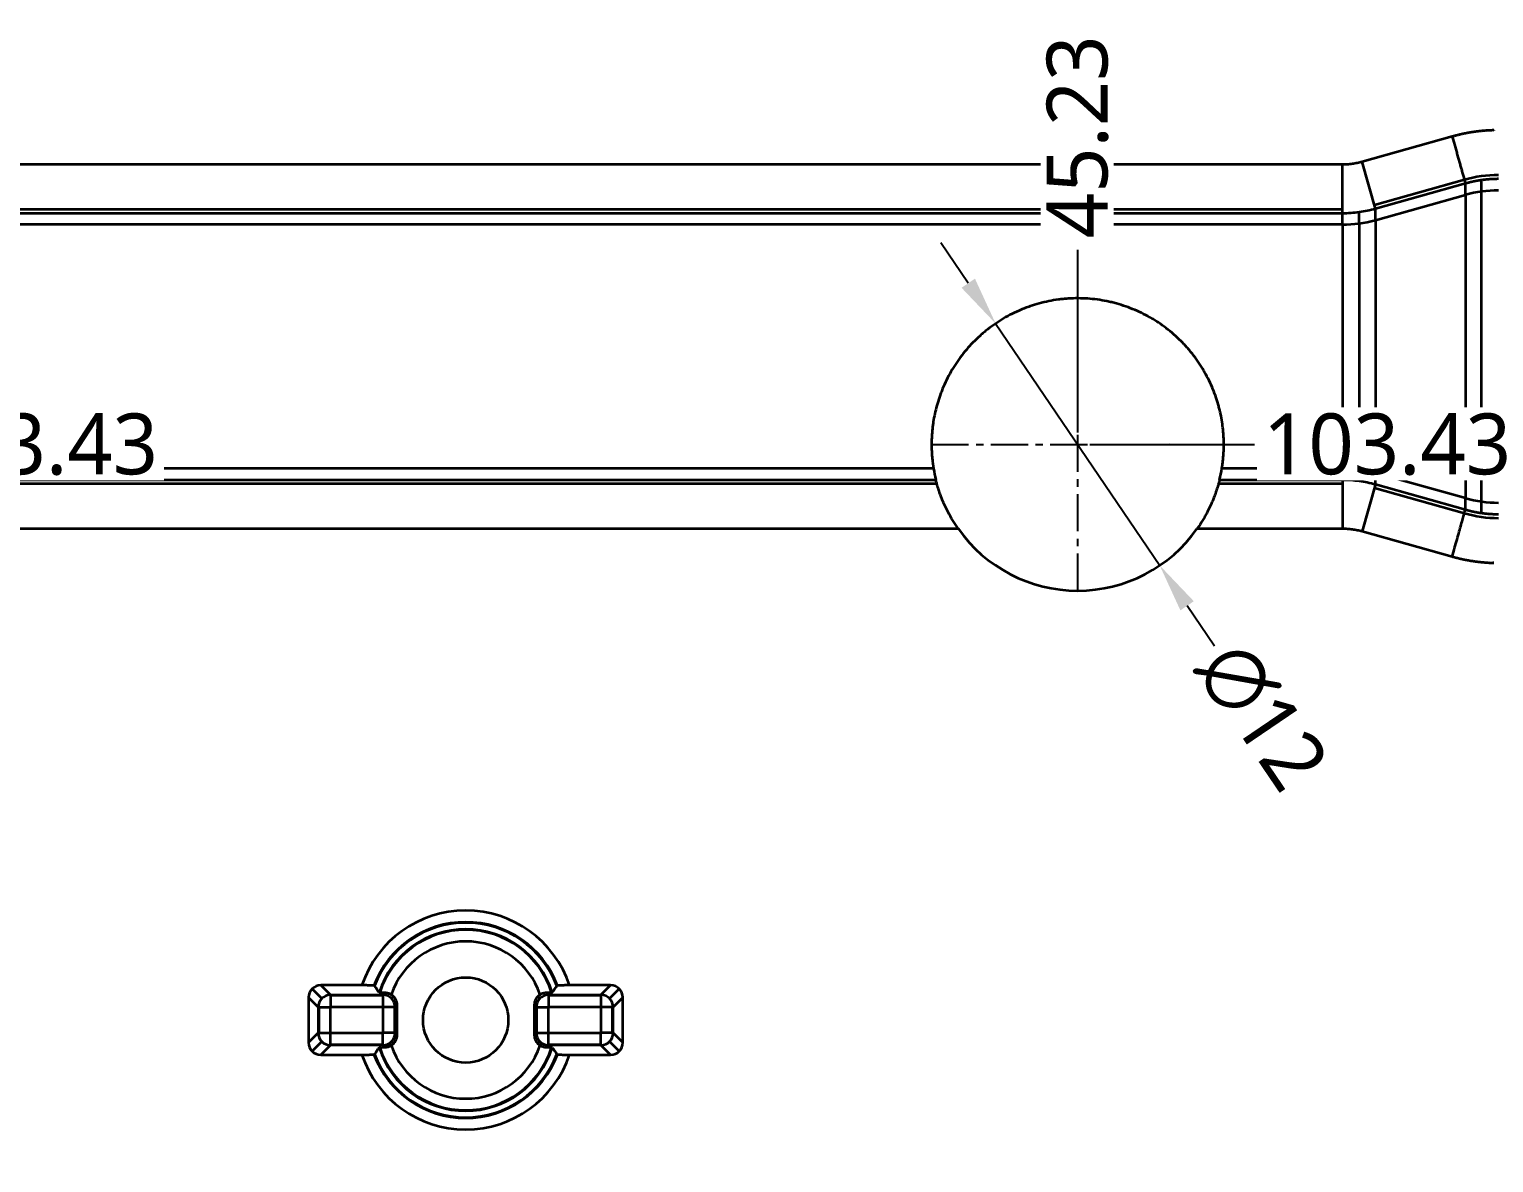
# Model space of a CAD drawing. Header units: millimetres. Extents: x 126 to 861, y 86 to 521.
# Drawn here: x 363.1 to 423.2, y 404.7 to 451.2 of the extents above; entities that cross this region are included whole.
import ezdxf

# ---------------------------------------------------------------- set-up
doc = ezdxf.new("R2010")
doc.units = ezdxf.units.MM
doc.linetypes.add('CENTER', pattern=[50.8, 31.75, -6.35, 6.35, -6.35])
doc.layers.add('10', color=7, linetype='Continuous', true_color=0xffffff)
doc.layers.add('dim', color=82, linetype='Continuous', lineweight=9)
doc.styles.add('Capful-A', font='')
doc.styles.get('Capful-A').set_extended_font_data('Microsoft YaHei')
doc.dimstyles.new('Capful-A-1.0', dxfattribs={"dimtxt": 2.5, "dimasz": 2.5, "dimexe": 1.5, "dimexo": 1, "dimgap": 1.5, "dimtad": 0, "dimdsep": 46, "dimtxsty": 'Capful-A', "dimcen": 0, "dimclrt": 2, "dimazin": 2, "dimtfac": 1, "dimtmove": 0, "dimatfit": 3, "dimfxl": 0, "dimtolj": 1, "dimtzin": 0, "dimarcsym": 0})

# ---------------------------------------------------------------- blocks, each defined once
blk = doc.blocks.new('*D37')
at = {"layer": 'Defpoints', "color": 0, "transparency": 16777216}
for p in [(355.713, 434.203), (360.922, 330.775)]:
    blk.add_point(p, dxfattribs=at)
at = {"layer": 'dim', "color": 0, "lineweight": -2, "transparency": 16777216}
blk.add_line((356.213, 434.203), (357.849, 434.203), dxfattribs=at)
at = {"layer": 'dim', "color": 2, "transparency": 16777216, "insert": (363.298, 434.203), "char_height": 2.5, "attachment_point": 5, "style": 'Capful-A', "bg_fill": 3, "box_fill_scale": 1.1, "bg_fill_color": 256, "bg_fill_true_color": 13158600, "bg_fill_transparency": 0}
blk.add_mtext('\\A1;103.43', dxfattribs=at)
at = {"layer": 'Defpoints', "color": 0, "transparency": 16777216}
blk.add_point((357.849, 434.203), dxfattribs=at)
blk = doc.blocks.new('*D42')
at = {"layer": 'Defpoints', "color": 0, "transparency": 16777216}
for p in [(402.778, 439.167), (409.517, 429.238)]:
    blk.add_point(p, dxfattribs=at)
at = {"layer": 'dim', "color": 0, "lineweight": -2, "transparency": 16777216}
for p, q in [((401.654, 440.822), (400.531, 442.477)), ((402.778, 439.167), (409.517, 429.238)), ((411.763, 425.929), (410.64, 427.583))]:
    blk.add_line(p, q, dxfattribs=at)
at = {"layer": 'dim', "color": 0, "transparency": 16777216}
for points in [[(401.93, 441.009), (401.379, 440.635), (402.778, 439.167)], [(410.916, 427.771), (410.364, 427.396), (409.517, 429.238)]]:
    blk.add_solid(points, dxfattribs=at)
at = {"layer": 'dim', "color": 2, "transparency": 16777216, "insert": (413.719, 423.048), "char_height": 2.5, "attachment_point": 5, "rotation": 304.16717, "style": 'Capful-A', "bg_fill": 3, "box_fill_scale": 1.1, "bg_fill_color": 256, "bg_fill_true_color": 13158600, "bg_fill_transparency": 0}
blk.add_mtext('\\A1;∅12', dxfattribs=at)
blk = doc.blocks.new('*D38')
at = {"layer": 'Defpoints', "color": 0, "transparency": 16777216}
for p in [(406.147, 434.203), (360.922, 330.775)]:
    blk.add_point(p, dxfattribs=at)
at = {"layer": 'dim', "color": 0, "lineweight": -2, "transparency": 16777216}
blk.add_line((406.647, 434.203), (413.402, 434.203), dxfattribs=at)
at = {"layer": 'dim', "color": 2, "transparency": 16777216, "insert": (418.851, 434.203), "char_height": 2.5, "attachment_point": 5, "style": 'Capful-A', "bg_fill": 3, "box_fill_scale": 1.1, "bg_fill_color": 256, "bg_fill_true_color": 13158600, "bg_fill_transparency": 0}
blk.add_mtext('\\A1;103.43', dxfattribs=at)
at = {"layer": 'Defpoints', "color": 0, "transparency": 16777216}
blk.add_point((413.402, 434.203), dxfattribs=at)
blk = doc.blocks.new('*D39')
at = {"layer": 'Defpoints', "color": 0, "transparency": 16777216}
for p in [(406.147, 434.203), (360.922, 330.775)]:
    blk.add_point(p, dxfattribs=at)
at = {"layer": 'dim', "color": 0, "lineweight": -2, "transparency": 16777216}
blk.add_line((406.147, 434.702), (406.147, 442.193), dxfattribs=at)
at = {"layer": 'dim', "color": 2, "transparency": 16777216, "insert": (406.147, 446.831), "char_height": 2.5, "attachment_point": 5, "rotation": 90, "style": 'Capful-A', "bg_fill": 3, "box_fill_scale": 1.1, "bg_fill_color": 256, "bg_fill_true_color": 13158600, "bg_fill_transparency": 0}
blk.add_mtext('\\A1;45.23', dxfattribs=at)
at = {"layer": 'Defpoints', "color": 0, "transparency": 16777216}
blk.add_point((406.147, 442.193), dxfattribs=at)

msp = doc.modelspace()

# ---------------------------------------------------------------- linework, layer by layer
at = {"layer": '10', "color": 7, "linetype": 'Continuous', "lineweight": 35}
for p, q in [((421.523, 446.84), (417.827, 445.801)), ((417.014, 445.689), (304.83, 445.689)), ((417.014, 443.687), (417.014, 445.689)), ((418.369, 443.873), (417.827, 445.801)), ((422.023, 445.061), (418.327, 444.022)), ((422.065, 444.912), (418.369, 443.873)), ((422.065, 444.445), (422.065, 444.912)), ((422.73, 444.583), (422.73, 445.051)), ((418.369, 443.414), (422.065, 444.445)), ((422.065, 444.445), (422.065, 432.001)), ((422.73, 431.863), (422.73, 444.583)), ((417.014, 443.847), (304.83, 443.847)), ((417.705, 443.276), (417.705, 443.734)), ((418.369, 443.414), (418.369, 443.873)), ((417.014, 443.687), (304.83, 443.687)), ((417.014, 443.229), (304.83, 443.229)), ((417.014, 443.229), (417.014, 443.687)), ((417.014, 443.229), (417.014, 433.217)), ((417.705, 443.276), (417.705, 433.169)), ((418.369, 443.414), (418.369, 433.031)), ((400.229, 433.217), (355.662, 433.217)), ((417.014, 433.217), (412.066, 433.217)), ((417.014, 432.759), (417.014, 433.217)), ((417.705, 432.711), (417.705, 433.169)), ((418.369, 432.572), (418.369, 433.031)), ((422.065, 432.001), (418.369, 433.031)), ((355.291, 432.598), (400.366, 432.598)), ((355.373, 432.759), (400.324, 432.759)), ((411.929, 432.598), (417.014, 432.598)), ((411.971, 432.759), (417.014, 432.759)), ((417.014, 432.759), (417.014, 430.756)), ((418.369, 432.572), (417.827, 430.644)), ((418.327, 432.423), (422.023, 431.384)), ((418.369, 432.572), (422.065, 431.534)), ((422.065, 431.534), (422.065, 432.001)), ((422.73, 431.394), (422.73, 431.863)), ((353.572, 430.756), (401.236, 430.756)), ((411.059, 430.756), (417.014, 430.756)), ((417.827, 430.644), (421.523, 429.605)), ((374.718, 411.865), (375.115, 411.468)), ((375.073, 412.012), (375.469, 411.615)), ((376.76, 412.012), (375.073, 412.012)), ((386.972, 412.012), (385.284, 412.012)), ((386.575, 411.615), (386.972, 412.012)), ((386.93, 411.468), (387.327, 411.865)), ((374.571, 411.51), (374.967, 411.113)), ((374.571, 411.51), (374.571, 409.661)), ((375.469, 411.615), (375.469, 411.113)), ((375.469, 411.615), (377.626, 411.615)), ((377.626, 411.59), (375.469, 411.59)), ((377.626, 411.615), (377.71, 411.7)), ((377.626, 411.615), (377.626, 411.113)), ((378.061, 411.549), (377.98, 411.468)), ((384.064, 411.468), (383.983, 411.549)), ((384.334, 411.7), (384.418, 411.615)), ((384.418, 411.615), (384.418, 411.113)), ((384.418, 411.615), (386.575, 411.615)), ((386.575, 411.59), (384.418, 411.59)), ((386.575, 411.615), (386.575, 411.113)), ((387.077, 411.113), (387.474, 411.51)), ((387.474, 409.661), (387.474, 411.51)), ((374.967, 411.113), (375.469, 411.113)), ((374.967, 411.113), (374.967, 410.057)), ((374.992, 411.113), (374.992, 410.057)), ((377.626, 411.113), (375.469, 411.113)), ((375.469, 410.057), (375.469, 411.113)), ((377.626, 411.113), (377.626, 410.057)), ((378.128, 411.113), (377.626, 411.113)), ((378.103, 411.113), (378.103, 410.057)), ((378.128, 411.113), (378.208, 411.194)), ((378.128, 410.057), (378.128, 411.113)), ((378.208, 409.977), (378.208, 411.194)), ((383.836, 411.194), (383.836, 409.977)), ((383.836, 411.194), (383.917, 411.113)), ((383.917, 411.113), (383.917, 410.057)), ((383.917, 411.113), (384.418, 411.113)), ((383.942, 410.057), (383.942, 411.113)), ((386.575, 411.113), (384.418, 411.113)), ((384.418, 410.057), (384.418, 411.113)), ((386.575, 411.113), (386.575, 410.057)), ((387.077, 411.113), (386.575, 411.113)), ((387.052, 410.057), (387.052, 411.113)), ((387.077, 410.057), (387.077, 411.113)), ((374.967, 410.057), (374.571, 409.661)), ((374.967, 410.057), (375.469, 410.057)), ((375.469, 409.555), (375.469, 410.057)), ((375.469, 410.057), (377.626, 410.057)), ((378.128, 410.057), (377.626, 410.057)), ((377.626, 409.555), (377.626, 410.057)), ((378.208, 409.977), (378.128, 410.057)), ((383.917, 410.057), (383.836, 409.977)), ((383.917, 410.057), (384.418, 410.057)), ((384.418, 410.057), (386.575, 410.057)), ((384.418, 409.555), (384.418, 410.057)), ((387.077, 410.057), (386.575, 410.057)), ((386.575, 409.555), (386.575, 410.057)), ((387.474, 409.661), (387.077, 410.057)), ((375.115, 409.703), (374.718, 409.306)), ((375.469, 409.555), (375.073, 409.159)), ((375.469, 409.58), (377.626, 409.58)), ((377.626, 409.555), (375.469, 409.555)), ((377.71, 409.471), (377.626, 409.555)), ((377.98, 409.703), (378.061, 409.622)), ((383.983, 409.622), (384.064, 409.703)), ((384.418, 409.555), (384.334, 409.471)), ((384.418, 409.58), (386.575, 409.58)), ((386.575, 409.555), (384.418, 409.555)), ((386.972, 409.159), (386.575, 409.555)), ((387.327, 409.306), (386.93, 409.703)), ((375.073, 409.159), (376.76, 409.159)), ((385.284, 409.159), (386.972, 409.159))]:
    msp.add_line(p, q, dxfattribs=at)
at = {"layer": '10', "color": 1, "linetype": 'CENTER', "ltscale": 0.048001}
for p, q in [((406.147, 428.203), (406.147, 440.203)), ((400.147, 434.203), (412.147, 434.203))]:
    msp.add_line(p, q, dxfattribs=at)
at = {"layer": '10', "color": 7, "linetype": 'Continuous', "lineweight": 35}
msp.add_circle((381.022, 410.585), 1.75, dxfattribs=at)
at = {"layer": '10', "color": 2, "linetype": 'Continuous', "lineweight": 35}
msp.add_arc((406.147, 434.203), 6, 215.05684, 324.94316, dxfattribs=at)
at = {"layer": '10', "color": 7, "linetype": 'Continuous', "lineweight": 35}
for radius, start, end in [(4.494, 18.5032, 161.4968), (4.02, 20.50773, 159.49219), (3.995, 20.53658, 159.46342), (3.729, 17.72542, 162.27458), (3.704, 17.73777, 162.26223), (3.227, 18.75852, 161.24148), (3.729, 197.72542, 342.27458), (3.704, 197.73777, 342.26223), (3.227, 198.75852, 341.24148), (4.494, 198.5032, 341.4968), (4.02, 200.50773, 339.49219), (3.995, 200.53658, 339.46342)]:
    msp.add_arc((381.022, 410.585), radius, start, end, dxfattribs=at)
for centre, major_axis, ratio, start_param, end_param in [((423.42, 440.215), (0, -5.044), 0.996195, 3.141593, 3.423273), ((423.42, 439.624), (-5.025, 0), 0.996195, 4.712389, 4.985398), ((417.014, 448.234), (-5.025, 0), 0.996195, 1.570796, 1.843805), ((417.014, 428.211), (-5.025, 0), 0.996195, 4.43938, 4.712389), ((423.42, 436.821), (-5.025, 0), 0.996195, 1.297788, 1.570796), ((423.42, 436.23), (0, -5.044), 0.996195, 6.001504, 6.283185), ((375.074, 411.508), (-0.356, 0.356), 0.997265, 5.499157, 7.067214), ((386.97, 411.508), (-0.356, -0.356), 0.997265, 2.357564, 3.925621), ((375.469, 411.113), (0.355, 0.355), 0.997265, 0.786768, 2.354825), ((377.626, 411.113), (-0.355, 0.355), 0.997265, 3.92836, 5.496418), ((377.705, 411.192), (-0.356, -0.356), 0.997265, 2.357564, 3.381923), ((384.339, 411.192), (-0.356, 0.356), 0.997265, 6.042855, 7.067214), ((384.418, 411.113), (0.355, 0.355), 0.997265, 0.786768, 2.354825), ((386.575, 411.113), (-0.355, 0.355), 0.997265, 3.92836, 5.496418), ((375.469, 410.057), (0.355, -0.355), 0.997265, 3.92836, 5.496418), ((377.626, 410.057), (-0.355, -0.355), 0.997265, 0.786768, 2.354825), ((384.418, 410.057), (0.355, -0.355), 0.997265, 3.92836, 5.496418), ((386.575, 410.057), (-0.355, -0.355), 0.997265, 0.786768, 2.354825), ((375.074, 409.662), (0.356, 0.356), 0.997265, 2.357564, 3.925621), ((377.705, 409.978), (0.356, -0.356), 0.997265, 6.042855, 7.067214), ((384.339, 409.978), (0.356, 0.356), 0.997265, 2.357564, 3.381923), ((386.97, 409.662), (0.356, -0.356), 0.997265, 5.499157, 7.067214)]:
    msp.add_ellipse(centre, major_axis=major_axis, ratio=ratio, start_param=start_param, end_param=end_param, dxfattribs=at)
at = {"layer": '10', "color": 2, "linetype": 'Continuous', "lineweight": 35}
for major_axis, start_param, end_param in [((5.856, 1.307), 3.087117, 3.165105), ((1.229, 5.873), 4.675699, 4.753687)]:
    msp.add_ellipse((406.147, 434.203), major_axis=major_axis, ratio=1, start_param=start_param, end_param=end_param, dxfattribs=at)
at = {"layer": '10', "color": 7, "linetype": 'Continuous', "lineweight": 35}
for points, knots in [([(423.187, 447.098), (423.173, 447.097), (423.145, 447.096), (423.103, 447.094), (423.061, 447.092), (423.019, 447.09), (422.977, 447.087), (422.935, 447.085), (422.894, 447.082), (422.852, 447.078), (422.81, 447.075), (422.768, 447.071), (422.726, 447.067), (422.684, 447.063), (422.642, 447.058), (422.6, 447.053), (422.559, 447.048), (422.517, 447.043), (422.475, 447.037), (422.433, 447.032), (422.392, 447.026), (422.35, 447.019), (422.308, 447.013), (422.267, 447.006), (422.225, 446.999), (422.183, 446.991), (422.142, 446.984), (422.1, 446.976), (422.059, 446.968), (422.017, 446.96), (421.976, 446.951), (421.934, 446.942), (421.893, 446.933), (421.852, 446.924), (421.811, 446.914), (421.769, 446.904), (421.728, 446.894), (421.687, 446.884), (421.646, 446.873), (421.605, 446.862), (421.564, 446.851), (421.537, 446.844), (421.523, 446.84)], [0, 0, 0, 0, 0.024858, 0.049724, 0.074595, 0.099473, 0.124358, 0.14925, 0.174148, 0.199054, 0.223966, 0.248885, 0.273811, 0.298744, 0.323685, 0.348633, 0.373588, 0.39855, 0.42352, 0.448498, 0.473483, 0.498475, 0.523475, 0.548483, 0.573499, 0.598523, 0.623554, 0.648594, 0.673642, 0.698697, 0.723761, 0.748833, 0.773914, 0.799003, 0.8241, 0.849205, 0.874318, 0.899439, 0.924568, 0.949705, 0.974849, 1, 1, 1, 1]), ([(423.42, 445.099), (423.409, 445.099), (423.386, 445.099), (423.352, 445.099), (423.318, 445.098), (423.284, 445.097), (423.249, 445.096), (423.215, 445.095), (423.181, 445.093), (423.147, 445.092), (423.113, 445.09), (423.079, 445.087), (423.045, 445.085), (423.011, 445.082), (422.976, 445.079), (422.942, 445.076), (422.908, 445.073), (422.874, 445.069), (422.84, 445.065), (422.806, 445.061), (422.772, 445.057), (422.738, 445.052), (422.704, 445.047), (422.67, 445.042), (422.636, 445.037), (422.602, 445.032), (422.569, 445.026), (422.535, 445.02), (422.501, 445.014), (422.467, 445.007), (422.433, 445.001), (422.4, 444.994), (422.366, 444.987), (422.332, 444.979), (422.299, 444.972), (422.265, 444.964), (422.232, 444.956), (422.198, 444.947), (422.165, 444.939), (422.132, 444.93), (422.098, 444.921), (422.076, 444.915), (422.065, 444.912)], [0, 0, 0, 0, 0.024846, 0.0497, 0.074562, 0.099432, 0.124309, 0.149193, 0.174086, 0.198986, 0.223895, 0.248811, 0.273734, 0.298666, 0.323605, 0.348553, 0.373508, 0.398471, 0.423442, 0.448421, 0.473408, 0.498403, 0.523405, 0.548416, 0.573435, 0.598462, 0.623497, 0.64854, 0.673591, 0.698651, 0.723718, 0.748793, 0.773877, 0.798969, 0.824069, 0.849177, 0.874294, 0.899418, 0.924551, 0.949693, 0.974842, 1, 1, 1, 1]), ([(421.523, 429.605), (421.557, 429.725), (421.59, 429.845), (421.657, 430.081), (421.689, 430.197), (421.752, 430.42), (421.782, 430.528), (421.839, 430.731), (421.866, 430.827), (421.916, 431.003), (421.939, 431.084), (421.979, 431.227), (421.997, 431.29), (422.026, 431.396), (422.038, 431.439), (422.056, 431.502), (422.062, 431.524), (422.065, 431.534)], [0, 0, 0, 0, 0.125, 0.125, 0.25, 0.25, 0.375, 0.375, 0.5, 0.5, 0.625, 0.625, 0.75, 0.75, 0.875, 0.875, 1, 1, 1, 1]), ([(422.065, 431.534), (422.076, 431.531), (422.098, 431.524), (422.132, 431.515), (422.165, 431.507), (422.198, 431.498), (422.232, 431.49), (422.265, 431.482), (422.299, 431.474), (422.332, 431.466), (422.366, 431.459), (422.4, 431.452), (422.433, 431.445), (422.467, 431.438), (422.501, 431.432), (422.535, 431.425), (422.569, 431.419), (422.602, 431.414), (422.636, 431.408), (422.67, 431.403), (422.704, 431.398), (422.738, 431.393), (422.772, 431.388), (422.806, 431.384), (422.84, 431.38), (422.874, 431.376), (422.908, 431.373), (422.942, 431.369), (422.976, 431.366), (423.011, 431.363), (423.045, 431.36), (423.079, 431.358), (423.113, 431.356), (423.147, 431.354), (423.181, 431.352), (423.215, 431.35), (423.249, 431.349), (423.284, 431.348), (423.318, 431.347), (423.352, 431.347), (423.386, 431.346), (423.409, 431.346), (423.42, 431.346)], [0, 0, 0, 0, 0.025158, 0.050307, 0.075449, 0.100582, 0.125706, 0.150823, 0.175931, 0.201031, 0.226123, 0.251206, 0.276282, 0.301349, 0.326409, 0.35146, 0.376503, 0.401538, 0.426565, 0.451584, 0.476594, 0.501597, 0.526592, 0.551579, 0.576558, 0.601529, 0.626492, 0.651447, 0.676395, 0.701334, 0.726266, 0.751189, 0.776105, 0.801014, 0.825914, 0.850806, 0.875691, 0.900568, 0.925438, 0.9503, 0.975154, 1, 1, 1, 1]), ([(421.523, 429.605), (421.537, 429.602), (421.564, 429.594), (421.605, 429.583), (421.646, 429.572), (421.687, 429.561), (421.728, 429.551), (421.769, 429.541), (421.811, 429.531), (421.852, 429.522), (421.893, 429.512), (421.934, 429.503), (421.976, 429.494), (422.017, 429.486), (422.059, 429.477), (422.1, 429.469), (422.142, 429.461), (422.183, 429.454), (422.225, 429.446), (422.267, 429.439), (422.308, 429.433), (422.35, 429.426), (422.392, 429.42), (422.433, 429.414), (422.475, 429.408), (422.517, 429.402), (422.559, 429.397), (422.601, 429.392), (422.642, 429.387), (422.684, 429.383), (422.726, 429.378), (422.768, 429.374), (422.81, 429.37), (422.852, 429.367), (422.894, 429.364), (422.936, 429.361), (422.978, 429.358), (423.019, 429.355), (423.061, 429.353), (423.103, 429.351), (423.145, 429.349), (423.173, 429.348), (423.187, 429.348)], [0, 0, 0, 0, 0.025151, 0.050295, 0.075432, 0.100561, 0.125682, 0.150795, 0.175901, 0.200998, 0.226087, 0.251167, 0.276239, 0.301303, 0.326359, 0.351407, 0.376446, 0.401478, 0.426501, 0.451517, 0.476525, 0.501525, 0.526518, 0.551503, 0.57648, 0.60145, 0.626413, 0.651368, 0.676316, 0.701256, 0.726189, 0.751116, 0.776035, 0.800947, 0.825852, 0.85075, 0.875642, 0.900527, 0.925405, 0.950277, 0.975142, 1, 1, 1, 1]), ([(377.281, 411.987), (377.28, 411.988), (377.275, 411.99), (377.263, 411.993), (377.259, 411.993), (377.25, 411.995), (377.247, 411.995), (377.241, 411.996), (377.238, 411.996), (377.22, 411.998), (377.203, 411.999), (377.173, 412.002), (377.163, 412.002), (377.141, 412.003), (377.117, 412.005), (377.092, 412.006), (377.066, 412.007), (377.052, 412.007), (377.01, 412.008), (376.981, 412.009), (376.935, 412.01), (376.92, 412.01), (376.889, 412.011), (376.873, 412.011), (376.825, 412.011), (376.792, 412.012), (376.76, 412.012)], [0, 0, 0, 0, 0.125, 0.125, 0.1875, 0.1875, 0.21875, 0.21875, 0.25, 0.25, 0.375, 0.375, 0.4375, 0.4375, 0.5, 0.5625, 0.5625, 0.625, 0.625, 0.75, 0.75, 0.8125, 0.8125, 0.875, 0.875, 1, 1, 1, 1]), ([(385.284, 412.012), (385.252, 412.012), (385.22, 412.011), (385.172, 412.011), (385.156, 412.011), (385.124, 412.01), (385.109, 412.01), (385.064, 412.009), (385.034, 412.008), (384.992, 412.007), (384.979, 412.007), (384.952, 412.006), (384.94, 412.005), (384.903, 412.003), (384.881, 412.002), (384.857, 412.001), (384.852, 412), (384.842, 411.999), (384.829, 411.998), (384.81, 411.997), (384.797, 411.995), (384.786, 411.993), (384.781, 411.993), (384.769, 411.99), (384.765, 411.988), (384.763, 411.987)], [0, 0, 0, 0, 0.125, 0.125, 0.1875, 0.1875, 0.25, 0.25, 0.375, 0.375, 0.4375, 0.4375, 0.5, 0.5, 0.625, 0.625, 0.65625, 0.65625, 0.6875, 0.75, 0.8125, 0.8125, 0.875, 0.875, 1, 1, 1, 1]), ([(377.71, 411.7), (377.675, 411.701), (377.644, 411.702), (377.608, 411.704), (377.601, 411.704), (377.587, 411.705), (377.58, 411.705), (377.562, 411.707), (377.538, 411.708), (377.52, 411.71), (377.503, 411.712), (377.496, 411.713), (377.479, 411.716), (377.472, 411.718), (377.47, 411.72)], [0, 0, 0, 0, 0.25, 0.25, 0.3125, 0.3125, 0.375, 0.375, 0.5, 0.625, 0.625, 0.75, 0.75, 1, 1, 1, 1]), ([(377.967, 411.623), (377.946, 411.635), (377.925, 411.646), (377.893, 411.66), (377.882, 411.665), (377.86, 411.672), (377.849, 411.676), (377.816, 411.686), (377.795, 411.69), (377.763, 411.695), (377.752, 411.697), (377.731, 411.699), (377.721, 411.699), (377.71, 411.7)], [0, 0, 0, 0, 0.25, 0.25, 0.375, 0.375, 0.5, 0.5, 0.75, 0.75, 0.875, 0.875, 1, 1, 1, 1]), ([(384.334, 411.7), (384.314, 411.699), (384.293, 411.697), (384.261, 411.692), (384.25, 411.69), (384.228, 411.685), (384.217, 411.682), (384.184, 411.673), (384.162, 411.665), (384.13, 411.651), (384.12, 411.646), (384.099, 411.635), (384.088, 411.629), (384.078, 411.623)], [0, 0, 0, 0, 0.25, 0.25, 0.375, 0.375, 0.5, 0.5, 0.75, 0.75, 0.875, 0.875, 1, 1, 1, 1]), ([(384.574, 411.72), (384.573, 411.718), (384.566, 411.716), (384.551, 411.714), (384.548, 411.713), (384.541, 411.712), (384.537, 411.712), (384.525, 411.71), (384.506, 411.708), (384.483, 411.707), (384.464, 411.705), (384.457, 411.705), (384.444, 411.704), (384.437, 411.704), (384.401, 411.702), (384.369, 411.701), (384.334, 411.7)], [0, 0, 0, 0, 0.25, 0.25, 0.3125, 0.3125, 0.375, 0.375, 0.5, 0.625, 0.625, 0.6875, 0.6875, 0.75, 0.75, 1, 1, 1, 1]), ([(377.47, 409.45), (377.472, 409.452), (377.479, 409.454), (377.493, 409.457), (377.496, 409.457), (377.503, 409.458), (377.507, 409.459), (377.52, 409.46), (377.538, 409.462), (377.561, 409.464), (377.58, 409.465), (377.587, 409.465), (377.601, 409.466), (377.608, 409.467), (377.643, 409.468), (377.675, 409.47), (377.71, 409.471)], [0, 0, 0, 0, 0.25, 0.25, 0.3125, 0.3125, 0.375, 0.375, 0.5, 0.625, 0.625, 0.6875, 0.6875, 0.75, 0.75, 1, 1, 1, 1]), ([(377.71, 409.471), (377.731, 409.471), (377.752, 409.473), (377.784, 409.478), (377.795, 409.48), (377.816, 409.485), (377.827, 409.488), (377.86, 409.498), (377.882, 409.505), (377.914, 409.519), (377.925, 409.524), (377.946, 409.535), (377.956, 409.541), (377.967, 409.547)], [0, 0, 0, 0, 0.25, 0.25, 0.375, 0.375, 0.5, 0.5, 0.75, 0.75, 0.875, 0.875, 1, 1, 1, 1]), ([(384.078, 409.547), (384.098, 409.535), (384.119, 409.524), (384.151, 409.51), (384.162, 409.506), (384.184, 409.498), (384.195, 409.494), (384.228, 409.485), (384.25, 409.48), (384.282, 409.475), (384.292, 409.474), (384.313, 409.472), (384.324, 409.471), (384.334, 409.471)], [0, 0, 0, 0, 0.25, 0.25, 0.375, 0.375, 0.5, 0.5, 0.75, 0.75, 0.875, 0.875, 1, 1, 1, 1]), ([(384.334, 409.471), (384.369, 409.47), (384.401, 409.468), (384.437, 409.467), (384.444, 409.466), (384.457, 409.465), (384.464, 409.465), (384.483, 409.464), (384.506, 409.462), (384.525, 409.46), (384.541, 409.458), (384.548, 409.457), (384.566, 409.454), (384.573, 409.452), (384.574, 409.45)], [0, 0, 0, 0, 0.25, 0.25, 0.3125, 0.3125, 0.375, 0.375, 0.5, 0.625, 0.625, 0.75, 0.75, 1, 1, 1, 1]), ([(376.76, 409.159), (376.792, 409.159), (376.825, 409.159), (376.873, 409.159), (376.889, 409.16), (376.92, 409.16), (376.935, 409.16), (376.981, 409.161), (377.01, 409.162), (377.052, 409.163), (377.066, 409.164), (377.092, 409.165), (377.105, 409.165), (377.141, 409.167), (377.163, 409.168), (377.188, 409.17), (377.193, 409.17), (377.202, 409.171), (377.215, 409.172), (377.235, 409.174), (377.247, 409.175), (377.258, 409.177), (377.263, 409.178), (377.275, 409.18), (377.28, 409.182), (377.281, 409.184)], [0, 0, 0, 0, 0.125, 0.125, 0.1875, 0.1875, 0.25, 0.25, 0.375, 0.375, 0.4375, 0.4375, 0.5, 0.5, 0.625, 0.625, 0.65625, 0.65625, 0.6875, 0.75, 0.8125, 0.8125, 0.875, 0.875, 1, 1, 1, 1]), ([(384.763, 409.184), (384.765, 409.182), (384.769, 409.18), (384.781, 409.178), (384.786, 409.177), (384.794, 409.176), (384.797, 409.175), (384.803, 409.175), (384.807, 409.174), (384.824, 409.172), (384.841, 409.171), (384.871, 409.169), (384.882, 409.168), (384.904, 409.167), (384.927, 409.166), (384.952, 409.165), (384.978, 409.164), (384.992, 409.163), (385.034, 409.162), (385.063, 409.161), (385.109, 409.16), (385.124, 409.16), (385.156, 409.16), (385.172, 409.159), (385.22, 409.159), (385.252, 409.159), (385.284, 409.159)], [0, 0, 0, 0, 0.125, 0.125, 0.1875, 0.1875, 0.21875, 0.21875, 0.25, 0.25, 0.375, 0.375, 0.4375, 0.4375, 0.5, 0.5625, 0.5625, 0.625, 0.625, 0.75, 0.75, 0.8125, 0.8125, 0.875, 0.875, 1, 1, 1, 1])]:
    msp.add_open_spline(points, degree=3, knots=knots, dxfattribs=at)
msp.add_rational_spline([(421.523, 446.84), (421.821, 445.78), (422.04, 445.001), (422.065, 444.912)], [1.15195686888, 0.949347915805, 0.949347710375, 1.15195625259], degree=3, dxfattribs=at)
for points in [[(423.227, 447.099), (423.214, 447.098), (423.2, 447.098), (423.187, 447.098)], [(423.227, 447.096), (423.214, 447.097), (423.2, 447.097), (423.187, 447.098)], [(423.227, 447.099), (423.227, 447.098), (423.227, 447.097), (423.227, 447.096)], [(417.827, 445.801), (417.761, 445.782), (417.628, 445.75), (417.425, 445.715), (417.22, 445.694), (417.083, 445.689), (417.014, 445.689)], [(418.369, 443.873), (418.259, 443.842), (418.037, 443.788), (417.699, 443.73), (417.358, 443.694), (417.129, 443.687), (417.014, 443.687)], [(409.931, 434.203), (409.934, 434.207), (409.937, 434.211), (409.94, 434.215)], [(417.014, 432.759), (417.129, 432.759), (417.358, 432.751), (417.699, 432.716), (418.037, 432.658), (418.259, 432.603), (418.369, 432.572)], [(417.014, 430.756), (417.083, 430.756), (417.22, 430.752), (417.425, 430.73), (417.628, 430.695), (417.761, 430.663), (417.827, 430.644)], [(423.227, 429.349), (423.214, 429.349), (423.201, 429.348), (423.187, 429.348)], [(423.187, 429.348), (423.201, 429.347), (423.214, 429.347), (423.227, 429.347)], [(423.227, 429.347), (423.227, 429.348), (423.227, 429.348), (423.227, 429.349)], [(377.47, 411.72), (377.405, 411.809), (377.342, 411.898), (377.281, 411.987)], [(384.574, 411.72), (384.639, 411.809), (384.702, 411.898), (384.763, 411.987)], [(377.47, 409.45), (377.405, 409.361), (377.342, 409.272), (377.281, 409.184)], [(384.574, 409.45), (384.639, 409.361), (384.702, 409.272), (384.763, 409.184)]]:
    msp.add_open_spline(points, degree=3, dxfattribs=at)
at = {"layer": '10', "color": 2, "linetype": 'Continuous', "lineweight": 35}
for points, knots in [([(412.066, 433.217), (412.068, 433.228), (412.073, 433.263), (412.086, 433.345), (412.096, 433.42), (412.107, 433.506), (412.112, 433.554), (412.12, 433.634), (412.123, 433.662), (412.128, 433.72), (412.13, 433.75), (412.137, 433.844), (412.141, 433.911), (412.146, 434.054), (412.147, 434.13), (412.147, 434.291), (412.145, 434.376), (412.14, 434.487), (412.139, 434.51), (412.137, 434.556), (412.135, 434.579), (412.131, 434.649), (412.127, 434.697), (412.114, 434.842), (412.102, 434.941), (412.059, 435.249), (412.018, 435.465), (411.945, 435.748), (411.93, 435.805), (411.905, 435.892), (411.896, 435.921), (411.878, 435.979), (411.833, 436.124), (411.781, 436.27), (411.644, 436.62), (411.536, 436.854), (411.393, 437.115), (411.377, 437.144), (411.344, 437.202), (411.294, 437.288), (411.242, 437.373), (411.134, 437.541), (411.059, 437.651), (410.901, 437.866), (410.818, 437.971), (410.688, 438.125), (410.643, 438.176), (410.575, 438.251), (410.553, 438.276), (410.506, 438.325), (410.483, 438.35), (410.273, 438.568), (410.074, 438.747), (409.76, 438.995), (409.652, 439.074), (409.487, 439.188), (409.431, 439.225), (409.318, 439.297), (409.261, 439.332), (408.973, 439.502), (408.737, 439.621), (408.249, 439.829), (407.998, 439.916), (407.706, 439.997), (407.674, 440.005), (407.609, 440.022), (407.511, 440.046), (407.413, 440.068), (407.217, 440.108), (407.086, 440.13), (406.691, 440.184), (406.426, 440.202), (406.025, 440.203), (405.891, 440.199), (405.689, 440.185), (405.622, 440.18), (405.488, 440.167), (405.421, 440.159), (405.089, 440.115), (404.828, 440.062), (404.444, 439.957), (404.317, 439.918), (404.128, 439.853), (404.034, 439.819), (403.941, 439.782), (403.879, 439.757), (403.848, 439.744), (403.57, 439.627), (403.333, 439.508), (402.876, 439.239), (402.657, 439.09), (402.394, 438.884), (402.342, 438.842), (402.239, 438.755), (402.188, 438.711), (402.037, 438.576), (401.941, 438.483), (401.661, 438.195), (401.488, 437.992), (401.288, 437.723), (401.23, 437.642), (401.173, 437.558), (401.136, 437.503), (401.118, 437.474), (401.027, 437.333), (400.959, 437.22), (400.769, 436.876), (400.661, 436.644), (400.545, 436.351), (400.512, 436.263), (400.481, 436.175), (400.461, 436.116), (400.451, 436.087), (400.403, 435.94), (400.37, 435.825), (400.281, 435.485), (400.239, 435.267), (400.205, 435.033), (400.201, 435.007), (400.195, 434.956), (400.191, 434.93), (400.183, 434.854), (400.177, 434.805), (400.164, 434.659), (400.158, 434.566), (400.149, 434.387), (400.147, 434.302), (400.147, 434.18), (400.148, 434.121), (400.149, 434.064), (400.15, 434.026), (400.15, 434.008), (400.154, 433.916), (400.157, 433.849), (400.166, 433.723), (400.171, 433.665), (400.182, 433.559), (400.187, 433.51), (400.195, 433.445), (400.199, 433.415), (400.203, 433.387), (400.205, 433.369), (400.207, 433.36), (400.213, 433.319), (400.221, 433.263), (400.227, 433.228), (400.229, 433.217)], [0, 0, 0, 0, 0.015625, 0.03125, 0.046875, 0.046875, 0.0625, 0.0625, 0.070312, 0.070312, 0.078125, 0.078125, 0.09375, 0.09375, 0.109375, 0.109375, 0.125, 0.125, 0.128906, 0.128906, 0.132812, 0.132812, 0.140625, 0.140625, 0.15625, 0.15625, 0.1875, 0.1875, 0.195312, 0.195312, 0.199219, 0.199219, 0.203125, 0.21875, 0.21875, 0.25, 0.25, 0.253906, 0.253906, 0.257812, 0.265625, 0.265625, 0.28125, 0.28125, 0.296875, 0.296875, 0.304687, 0.304687, 0.308594, 0.308594, 0.3125, 0.3125, 0.34375, 0.34375, 0.359375, 0.359375, 0.367187, 0.367187, 0.375, 0.375, 0.40625, 0.40625, 0.4375, 0.4375, 0.441406, 0.441406, 0.445312, 0.453125, 0.453125, 0.46875, 0.46875, 0.5, 0.5, 0.515625, 0.515625, 0.523437, 0.523437, 0.53125, 0.53125, 0.5625, 0.5625, 0.578125, 0.578125, 0.585937, 0.589844, 0.589844, 0.59375, 0.59375, 0.625, 0.625, 0.65625, 0.65625, 0.664062, 0.664062, 0.671875, 0.671875, 0.6875, 0.6875, 0.71875, 0.71875, 0.726562, 0.730469, 0.730469, 0.734375, 0.734375, 0.75, 0.75, 0.78125, 0.78125, 0.789062, 0.792969, 0.792969, 0.796875, 0.796875, 0.8125, 0.8125, 0.84375, 0.84375, 0.847656, 0.847656, 0.851562, 0.851562, 0.859375, 0.859375, 0.875, 0.875, 0.890625, 0.890625, 0.898437, 0.902344, 0.902344, 0.90625, 0.90625, 0.921875, 0.921875, 0.9375, 0.9375, 0.953125, 0.953125, 0.960937, 0.964844, 0.964844, 0.96875, 0.96875, 0.984375, 1, 1, 1, 1]), ([(401.236, 430.756), (401.159, 430.865), (401.087, 430.975), (400.952, 431.198), (400.889, 431.31), (400.771, 431.535), (400.718, 431.645), (400.624, 431.857), (400.581, 431.959), (400.535, 432.081), (400.526, 432.105), (400.508, 432.152), (400.484, 432.22), (400.448, 432.326), (400.423, 432.403), (400.407, 432.456), (400.402, 432.473), (400.392, 432.507), (400.387, 432.523), (400.374, 432.568), (400.359, 432.623), (400.347, 432.666), (400.34, 432.694), (400.338, 432.703), (400.334, 432.718), (400.332, 432.725), (400.327, 432.744), (400.325, 432.753), (400.324, 432.759)], [0, 0, 0, 0, 0.125, 0.125, 0.25, 0.25, 0.375, 0.375, 0.5, 0.5, 0.53125, 0.53125, 0.5625, 0.625, 0.6875, 0.6875, 0.71875, 0.71875, 0.75, 0.75, 0.8125, 0.875, 0.875, 0.90625, 0.90625, 0.9375, 0.9375, 1, 1, 1, 1]), ([(411.971, 432.759), (411.969, 432.753), (411.965, 432.735), (411.953, 432.689), (411.942, 432.646), (411.932, 432.609), (411.928, 432.596), (411.92, 432.569), (411.916, 432.554), (411.895, 432.479), (411.873, 432.408), (411.84, 432.307), (411.833, 432.286), (411.822, 432.254), (411.818, 432.243), (411.811, 432.221), (411.791, 432.166), (411.753, 432.061), (411.713, 431.962), (411.682, 431.885), (411.671, 431.859), (411.648, 431.807), (411.637, 431.78), (411.576, 431.646), (411.523, 431.536), (411.436, 431.369), (411.406, 431.313), (411.358, 431.228), (411.342, 431.2), (411.309, 431.144), (411.292, 431.116), (411.207, 430.976), (411.135, 430.865), (411.059, 430.756)], [0, 0, 0, 0, 0.0625, 0.125, 0.1875, 0.1875, 0.21875, 0.21875, 0.25, 0.25, 0.375, 0.375, 0.40625, 0.40625, 0.421875, 0.421875, 0.4375, 0.5, 0.5625, 0.5625, 0.59375, 0.59375, 0.625, 0.625, 0.75, 0.75, 0.8125, 0.8125, 0.84375, 0.84375, 0.875, 0.875, 1, 1, 1, 1])]:
    msp.add_open_spline(points, degree=3, knots=knots, dxfattribs=at)

# ---------------------------------------------------------------- next in the draw order: dimensions: what is measured, and where the dimension line sits
at = {"layer": 'dim'}
dim = msp.add_diameter_dim_2p(p1=(402.778, 439.167), p2=(409.517, 429.238), dimstyle='Capful-A-1.0', override={"dimasz": 2, "dimexe": 0.49975, "dimexo": 0.49975, "dimgap": 0.49975}, dxfattribs=at)
dim.commit()
dim.dimension.update_dxf_attribs({"geometry": '*D42', "text_midpoint": (413.719, 423.048)})
dim = msp.add_ordinate_dim(feature_location=(355.713, 434.203), offset=(2.136, 0), dtype=0, origin=(360.922, 330.775), dimstyle='Capful-A-1.0', override={"dimasz": 2, "dimexe": 0.49975, "dimexo": 0.49975, "dimgap": 0.49975}, dxfattribs=at)
dim.commit()
dim.dimension.update_dxf_attribs({"geometry": '*D37', "text_midpoint": (363.298, 434.203)})

# ---------------------------------------------------------------- next in the draw order: dimensions: what is measured, and where the dimension line sits
dim = msp.add_ordinate_dim(feature_location=(406.147, 434.203), offset=(7.254, 0), dtype=0, origin=(360.922, 330.775), dimstyle='Capful-A-1.0', override={"dimasz": 2, "dimexe": 0.49975, "dimexo": 0.49975, "dimgap": 0.49975}, dxfattribs=at)
dim.commit()
dim.dimension.update_dxf_attribs({"geometry": '*D38', "text_midpoint": (418.851, 434.203)})

# ---------------------------------------------------------------- next in the draw order: dimensions: what is measured, and where the dimension line sits
dim = msp.add_ordinate_dim(feature_location=(406.14721, 434.20266), offset=(0, 7.99001), dtype=1, origin=(360.9222, 330.77504), dimstyle='Capful-A-1.0', override={"dimasz": 2, "dimexe": 0.49975, "dimexo": 0.49975, "dimgap": 0.49975}, dxfattribs=at)
dim.commit()
dim.dimension.update_dxf_attribs({"geometry": '*D39', "text_midpoint": (406.14721, 446.83057)})

doc.saveas('drawing.dxf')
